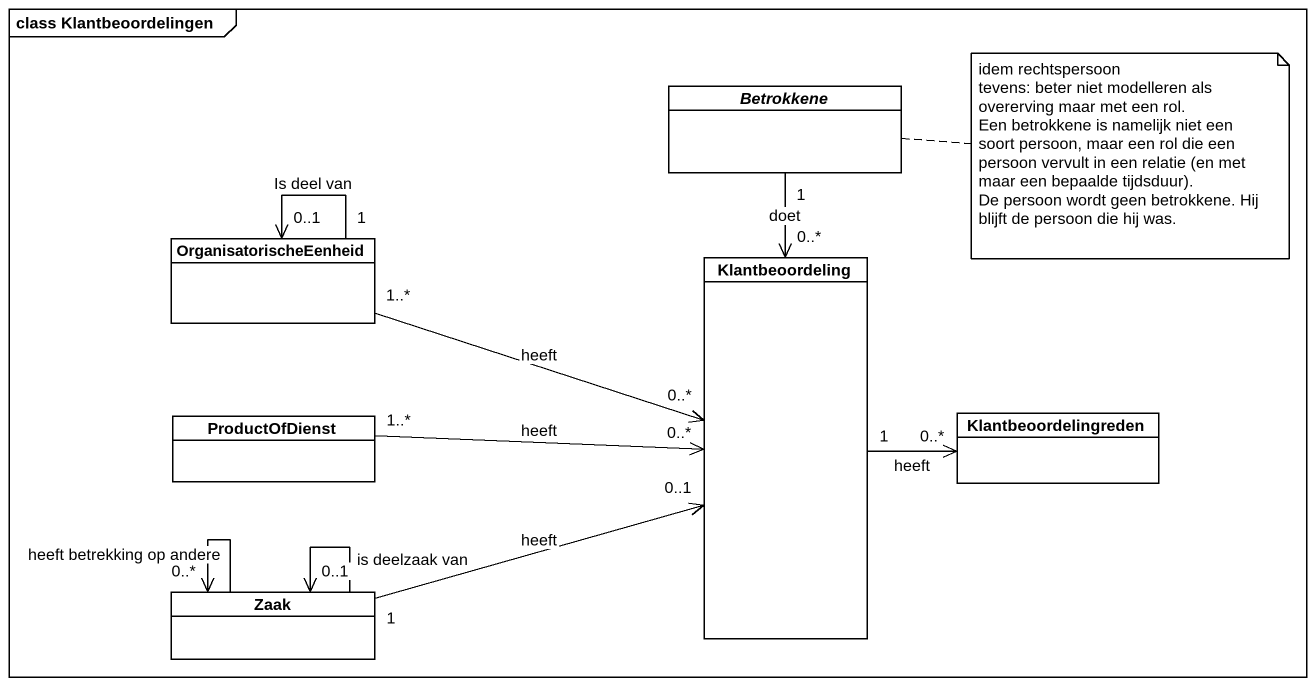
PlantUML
@startuml
mainframe class Klantbeoordelingen
hide circle
hide empty members
abstract class Betrokkene
class OrganisatorischeEenheid
class Klantbeoordeling
class ProductOfDienst
class Klantbeoordelingreden
class Zaak
Betrokkene "1" --> "0..*" Klantbeoordeling : doet
OrganisatorischeEenheid "1" --> "0..1" OrganisatorischeEenheid : Is deel van
OrganisatorischeEenheid "1..*" -right-> "0..*" Klantbeoordeling : heeft
Klantbeoordeling "1" -right-> "0..*" Klantbeoordelingreden : heeft
ProductOfDienst "1..*" -right-> "0..*" Klantbeoordeling : heeft
Zaak "1" -right-> "0..1" Klantbeoordeling : heeft
Zaak --> "0..*" Zaak : heeft betrekking op andere
Zaak --> "0..1" Zaak : is deelzaak van
note right of Betrokkene
  idem rechtspersoon
  tevens: beter niet modelleren als overerving maar met een rol.
  Een betrokkene is namelijk niet een soort persoon, maar een rol die een persoon vervult in een relatie (en met maar een bepaalde tijdsduur).
  De persoon wordt geen betrokkene. Hij blijft de persoon die hij was.
end note
@enduml
